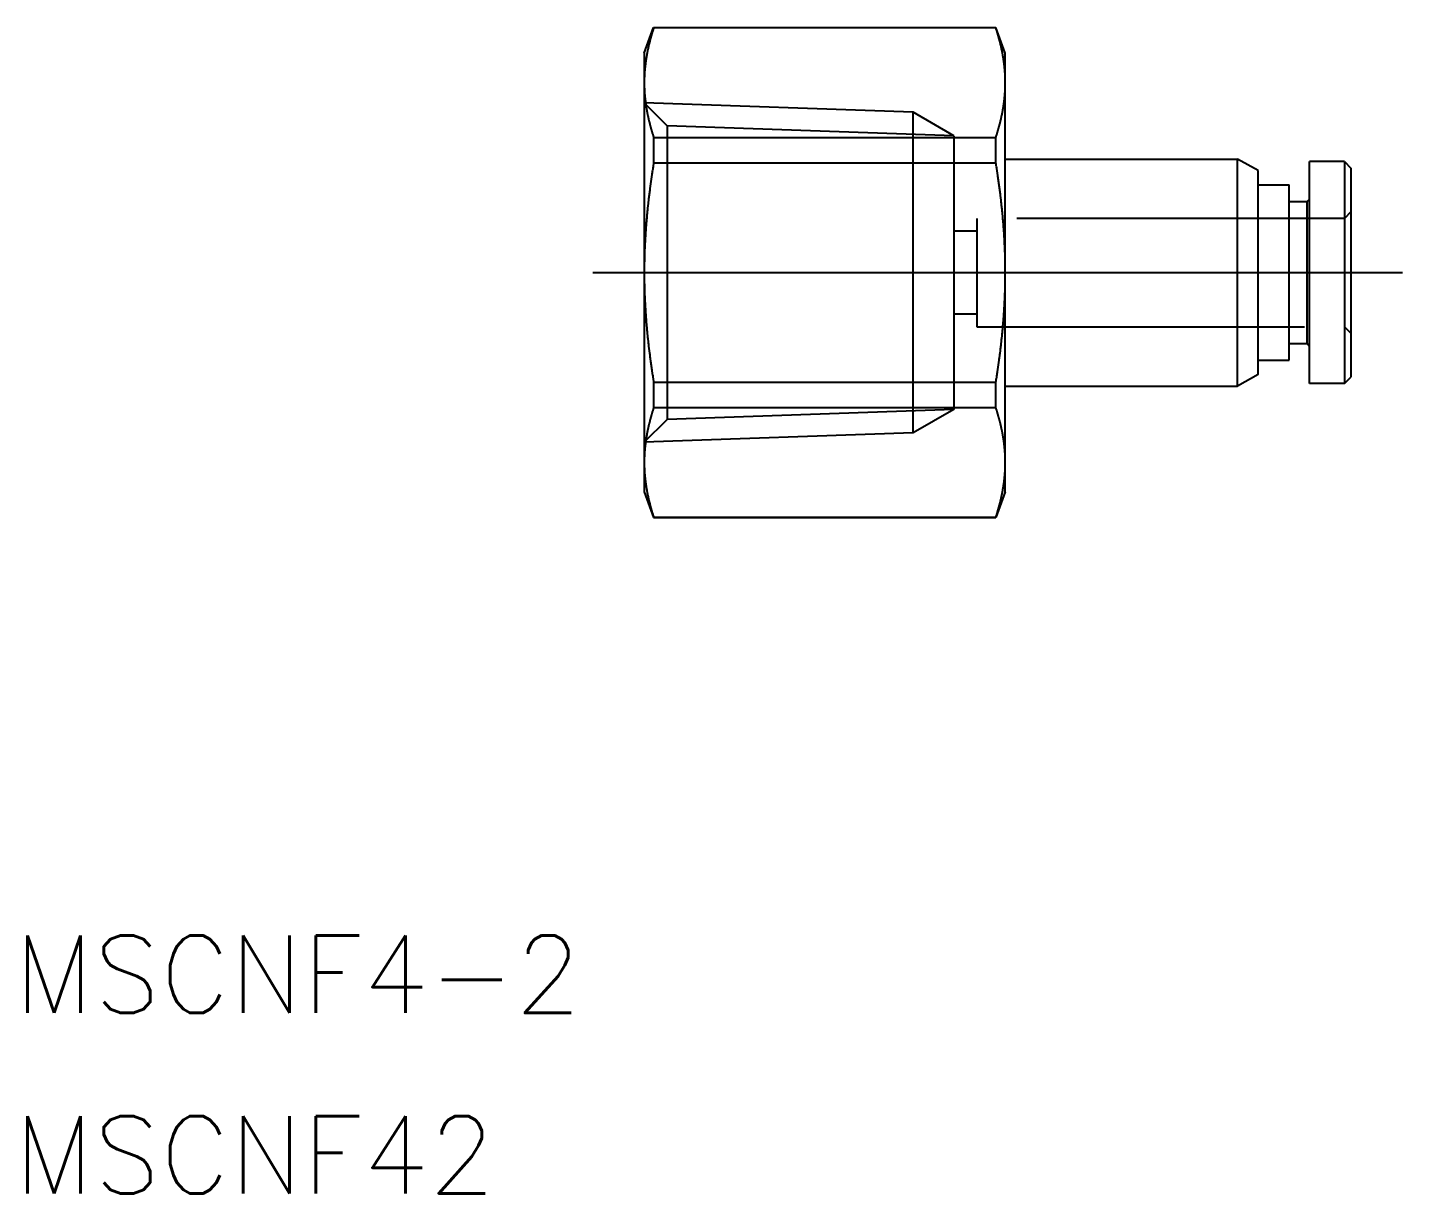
# Model space of a CAD drawing. Extents: x -75.3 to 10.5, y -35.7 to 11.5.
# Drawn here: x -75.3 to -22, y -35.7 to 9.5 of the extents above; entities that cross this region are included whole.
import ezdxf

# ---------------------------------------------------------------- set-up
doc = ezdxf.new("R2010")
doc.units = 0
doc.linetypes.add('CENTER', pattern=[50.8, 31.75, -6.35, 6.35, -6.35])
doc.linetypes.add('DASHED', pattern=[19.05, 12.7, -6.35])
doc.layers.get('0').update_dxf_attribs({"linetype": 'CONTINUOUS'})
doc.layers.add('CENTER', color=1, linetype='CENTER')
doc.styles.get("Standard").update_dxf_attribs({"font": 'txt.shx', "height": 3, "bigfont": 'bigfont.shx'})

msp = doc.modelspace()

# ---------------------------------------------------------------- linework, layer by layer
at = {"color": 7, "linetype": 'CONTINUOUS'}
for p, q in [((-51.405, 8.5), (-51.041, 9.5)), ((-51.041, 9.5), (-37.769, 9.5)), ((-51.041, 9.5), (-51.041, 9.483)), ((-37.769, 9.483), (-51.041, 9.483)), ((-37.769, 9.483), (-37.769, 9.5)), ((-37.405, 8.5), (-37.769, 9.5)), ((-51.405, 8.5), (-51.405, 7.361)), ((-37.405, 7.361), (-37.405, 8.5)), ((-51.405, 7.361), (-51.405, -7.361)), ((-37.405, 0), (-37.405, 7.361)), ((-51.041, 5.24), (-37.769, 5.24)), ((-51.041, 5.24), (-51.041, 4.243)), ((-37.769, 4.243), (-37.769, 5.24)), ((-37.405, 4.4), (-28.405, 4.4)), ((-28.405, -4.4), (-28.405, 4.4)), ((-27.605, 3.95), (-28.405, 4.4)), ((-25.605, -4.3), (-25.605, 4.3)), ((-24.255, 4.3), (-25.605, 4.3)), ((-24.255, 4.3), (-24.255, -4.3)), ((-24.255, 4.3), (-24.005, 4.05)), ((-37.769, 4.243), (-51.041, 4.243)), ((-27.605, -3.95), (-27.605, 3.95)), ((-24.005, 4.05), (-24.005, -4.05)), ((-27.605, 3.4), (-26.405, 3.4)), ((-26.405, -3.4), (-26.405, 3.4)), ((-26.405, 2.75), (-25.705, 2.75)), ((-25.705, 2.75), (-25.605, 2.85)), ((-25.705, -2.75), (-25.705, 2.75)), ((-37.405, -7.361), (-37.405, 0)), ((-26.405, -2.75), (-25.705, -2.75)), ((-25.705, -2.75), (-25.605, -2.85)), ((-27.605, -3.4), (-26.405, -3.4)), ((-51.041, -4.243), (-37.769, -4.243)), ((-51.041, -4.243), (-51.041, -5.24)), ((-37.769, -5.24), (-37.769, -4.243)), ((-27.605, -3.95), (-28.405, -4.4)), ((-24.255, -4.3), (-24.005, -4.05)), ((-37.405, -4.4), (-28.405, -4.4)), ((-24.255, -4.3), (-25.605, -4.3)), ((-37.769, -5.24), (-51.041, -5.24)), ((-51.405, -7.361), (-51.405, -8.5)), ((-37.405, -8.5), (-37.405, -7.361)), ((-51.405, -8.5), (-51.041, -9.5)), ((-37.405, -8.5), (-37.769, -9.5)), ((-51.041, -9.483), (-37.769, -9.483)), ((-51.041, -9.483), (-51.041, -9.5)), ((-51.041, -9.5), (-37.769, -9.5)), ((-37.769, -9.5), (-37.769, -9.483))]:
    msp.add_line(p, q, dxfattribs=at)
at = {"color": 3, "linetype": 'DASHED'}
for p, q in [((-40.983, 6.215), (-51.405, 6.579)), ((-50.518, 5.692), (-51.405, 6.579)), ((-39.405, 5.303), (-40.983, 6.215)), ((-40.983, -6.215), (-40.983, 6.215)), ((-39.405, 5.303), (-50.518, 5.692)), ((-50.518, 5.692), (-50.518, -5.692)), ((-39.405, 5.303), (-39.405, -5.303)), ((-24.005, 2.35), (-24.255, 2.1)), ((-38.505, 1.6), (-39.405, 1.6)), ((-24.255, 2.1), (-38.505, 2.1)), ((-38.505, 2.1), (-38.505, -2.1)), ((-39.405, -1.6), (-38.505, -1.6)), ((-38.505, -2.1), (-24.255, -2.1)), ((-24.255, -2.1), (-24.005, -2.35)), ((-39.405, -5.303), (-50.518, -5.692)), ((-39.405, -5.303), (-40.983, -6.215)), ((-51.405, -6.578), (-50.518, -5.692)), ((-40.983, -6.215), (-51.405, -6.578))]:
    msp.add_line(p, q, dxfattribs=at)
at = {"color": 7}
for points in [[(-51.041, 9.483, 0), (-51.049, 9.459, 0), (-51.056, 9.436, 0), (-51.064, 9.412, 0), (-51.071, 9.389, 0), (-51.078, 9.365, 0), (-51.086, 9.342, 0), (-51.093, 9.319, 0), (-51.1, 9.296, 0), (-51.107, 9.273, 0), (-51.114, 9.249, 0), (-51.12, 9.226, 0), (-51.127, 9.203, 0), (-51.134, 9.18, 0), (-51.14, 9.158, 0), (-51.147, 9.135, 0), (-51.153, 9.112, 0), (-51.159, 9.089, 0), (-51.166, 9.066, 0), (-51.172, 9.043, 0), (-51.178, 9.021, 0), (-51.184, 8.998, 0), (-51.19, 8.975, 0), (-51.195, 8.953, 0), (-51.201, 8.93, 0), (-51.207, 8.908, 0), (-51.212, 8.885, 0), (-51.218, 8.863, 0), (-51.223, 8.84, 0), (-51.228, 8.818, 0), (-51.234, 8.796, 0), (-51.239, 8.773, 0), (-51.244, 8.751, 0), (-51.249, 8.729, 0), (-51.254, 8.706, 0), (-51.259, 8.684, 0), (-51.264, 8.662, 0), (-51.268, 8.64, 0), (-51.273, 8.617, 0), (-51.278, 8.595, 0), (-51.282, 8.573, 0), (-51.286, 8.551, 0), (-51.291, 8.529, 0), (-51.295, 8.507, 0), (-51.299, 8.485, 0), (-51.303, 8.463, 0), (-51.307, 8.44, 0), (-51.311, 8.418, 0), (-51.315, 8.396, 0), (-51.319, 8.374, 0), (-51.322, 8.352, 0), (-51.326, 8.33, 0), (-51.329, 8.308, 0), (-51.333, 8.286, 0), (-51.336, 8.264, 0), (-51.339, 8.243, 0), (-51.343, 8.221, 0), (-51.346, 8.199, 0), (-51.349, 8.177, 0), (-51.352, 8.155, 0), (-51.355, 8.133, 0), (-51.357, 8.111, 0), (-51.36, 8.089, 0), (-51.363, 8.067, 0), (-51.365, 8.045, 0), (-51.368, 8.023, 0), (-51.37, 8.001, 0), (-51.373, 7.979, 0), (-51.375, 7.957, 0), (-51.377, 7.936, 0), (-51.379, 7.914, 0), (-51.381, 7.892, 0), (-51.383, 7.87, 0), (-51.385, 7.848, 0), (-51.387, 7.826, 0), (-51.389, 7.804, 0), (-51.39, 7.782, 0), (-51.392, 7.76, 0), (-51.393, 7.738, 0), (-51.395, 7.716, 0), (-51.396, 7.694, 0), (-51.397, 7.672, 0), (-51.398, 7.65, 0), (-51.399, 7.628, 0), (-51.4, 7.606, 0), (-51.401, 7.583, 0), (-51.402, 7.561, 0), (-51.403, 7.539, 0), (-51.403, 7.517, 0), (-51.404, 7.495, 0), (-51.404, 7.473, 0), (-51.404, 7.45, 0), (-51.405, 7.428, 0), (-51.405, 7.406, 0), (-51.405, 7.384, 0), (-51.405, 7.361, 0)], [(-37.405, 7.361, 0), (-37.405, 7.384, 0), (-37.405, 7.406, 0), (-37.406, 7.428, 0), (-37.406, 7.45, 0), (-37.406, 7.473, 0), (-37.407, 7.495, 0), (-37.407, 7.517, 0), (-37.408, 7.539, 0), (-37.409, 7.561, 0), (-37.409, 7.583, 0), (-37.41, 7.606, 0), (-37.411, 7.628, 0), (-37.412, 7.65, 0), (-37.413, 7.672, 0), (-37.415, 7.694, 0), (-37.416, 7.716, 0), (-37.417, 7.738, 0), (-37.419, 7.76, 0), (-37.42, 7.782, 0), (-37.422, 7.804, 0), (-37.424, 7.826, 0), (-37.425, 7.848, 0), (-37.427, 7.87, 0), (-37.429, 7.892, 0), (-37.431, 7.914, 0), (-37.433, 7.936, 0), (-37.435, 7.957, 0), (-37.438, 7.979, 0), (-37.44, 8.001, 0), (-37.443, 8.023, 0), (-37.445, 8.045, 0), (-37.448, 8.067, 0), (-37.45, 8.089, 0), (-37.453, 8.111, 0), (-37.456, 8.133, 0), (-37.459, 8.155, 0), (-37.462, 8.177, 0), (-37.465, 8.199, 0), (-37.468, 8.221, 0), (-37.471, 8.243, 0), (-37.474, 8.264, 0), (-37.478, 8.286, 0), (-37.481, 8.308, 0), (-37.485, 8.33, 0), (-37.488, 8.352, 0), (-37.492, 8.374, 0), (-37.496, 8.396, 0), (-37.499, 8.418, 0), (-37.503, 8.44, 0), (-37.507, 8.463, 0), (-37.511, 8.485, 0), (-37.516, 8.507, 0), (-37.52, 8.529, 0), (-37.524, 8.551, 0), (-37.529, 8.573, 0), (-37.533, 8.595, 0), (-37.538, 8.617, 0), (-37.542, 8.64, 0), (-37.547, 8.662, 0), (-37.552, 8.684, 0), (-37.556, 8.706, 0), (-37.561, 8.729, 0), (-37.566, 8.751, 0), (-37.572, 8.773, 0), (-37.577, 8.796, 0), (-37.582, 8.818, 0), (-37.587, 8.84, 0), (-37.593, 8.863, 0), (-37.598, 8.885, 0), (-37.604, 8.908, 0), (-37.609, 8.93, 0), (-37.615, 8.953, 0), (-37.621, 8.975, 0), (-37.627, 8.998, 0), (-37.633, 9.021, 0), (-37.639, 9.043, 0), (-37.645, 9.066, 0), (-37.651, 9.089, 0), (-37.657, 9.112, 0), (-37.664, 9.135, 0), (-37.67, 9.158, 0), (-37.677, 9.18, 0), (-37.683, 9.203, 0), (-37.69, 9.226, 0), (-37.697, 9.249, 0), (-37.704, 9.273, 0), (-37.711, 9.296, 0), (-37.718, 9.319, 0), (-37.725, 9.342, 0), (-37.732, 9.365, 0), (-37.739, 9.389, 0), (-37.747, 9.412, 0), (-37.754, 9.436, 0), (-37.762, 9.459, 0), (-37.769, 9.483, 0)], [(-51.405, 7.361, 0), (-51.405, 7.339, 0), (-51.405, 7.317, 0), (-51.405, 7.294, 0), (-51.404, 7.272, 0), (-51.404, 7.25, 0), (-51.404, 7.228, 0), (-51.403, 7.205, 0), (-51.403, 7.183, 0), (-51.402, 7.161, 0), (-51.401, 7.139, 0), (-51.4, 7.117, 0), (-51.399, 7.095, 0), (-51.398, 7.073, 0), (-51.397, 7.051, 0), (-51.396, 7.029, 0), (-51.395, 7.007, 0), (-51.393, 6.985, 0), (-51.392, 6.963, 0), (-51.39, 6.941, 0), (-51.389, 6.919, 0), (-51.387, 6.897, 0), (-51.385, 6.875, 0), (-51.383, 6.853, 0), (-51.381, 6.831, 0), (-51.379, 6.809, 0), (-51.377, 6.787, 0), (-51.375, 6.765, 0), (-51.373, 6.743, 0), (-51.37, 6.721, 0), (-51.368, 6.699, 0), (-51.365, 6.677, 0), (-51.363, 6.655, 0), (-51.36, 6.633, 0), (-51.357, 6.612, 0), (-51.355, 6.59, 0), (-51.352, 6.568, 0), (-51.349, 6.546, 0), (-51.346, 6.524, 0), (-51.343, 6.502, 0), (-51.339, 6.48, 0), (-51.336, 6.458, 0), (-51.333, 6.436, 0), (-51.329, 6.414, 0), (-51.326, 6.392, 0), (-51.322, 6.37, 0), (-51.319, 6.348, 0), (-51.315, 6.326, 0), (-51.311, 6.304, 0), (-51.307, 6.282, 0), (-51.303, 6.26, 0), (-51.299, 6.238, 0), (-51.295, 6.216, 0), (-51.291, 6.194, 0), (-51.286, 6.172, 0), (-51.282, 6.149, 0), (-51.278, 6.127, 0), (-51.273, 6.105, 0), (-51.268, 6.083, 0), (-51.264, 6.061, 0), (-51.259, 6.038, 0), (-51.254, 6.016, 0), (-51.249, 5.994, 0), (-51.244, 5.972, 0), (-51.239, 5.949, 0), (-51.234, 5.927, 0), (-51.228, 5.905, 0), (-51.223, 5.882, 0), (-51.218, 5.86, 0), (-51.212, 5.837, 0), (-51.207, 5.815, 0), (-51.201, 5.792, 0), (-51.195, 5.77, 0), (-51.19, 5.747, 0), (-51.184, 5.724, 0), (-51.178, 5.702, 0), (-51.172, 5.679, 0), (-51.166, 5.656, 0), (-51.159, 5.633, 0), (-51.153, 5.611, 0), (-51.147, 5.588, 0), (-51.14, 5.565, 0), (-51.134, 5.542, 0), (-51.127, 5.519, 0), (-51.12, 5.496, 0), (-51.114, 5.473, 0), (-51.107, 5.45, 0), (-51.1, 5.427, 0), (-51.093, 5.404, 0), (-51.086, 5.38, 0), (-51.078, 5.357, 0), (-51.071, 5.334, 0), (-51.064, 5.31, 0), (-51.056, 5.287, 0), (-51.049, 5.263, 0), (-51.041, 5.24, 0)], [(-37.769, 5.24, 0), (-37.762, 5.263, 0), (-37.754, 5.287, 0), (-37.747, 5.31, 0), (-37.739, 5.334, 0), (-37.732, 5.357, 0), (-37.725, 5.38, 0), (-37.718, 5.404, 0), (-37.711, 5.427, 0), (-37.704, 5.45, 0), (-37.697, 5.473, 0), (-37.69, 5.496, 0), (-37.683, 5.519, 0), (-37.677, 5.542, 0), (-37.67, 5.565, 0), (-37.664, 5.588, 0), (-37.657, 5.611, 0), (-37.651, 5.633, 0), (-37.645, 5.656, 0), (-37.639, 5.679, 0), (-37.633, 5.702, 0), (-37.627, 5.724, 0), (-37.621, 5.747, 0), (-37.615, 5.77, 0), (-37.609, 5.792, 0), (-37.604, 5.815, 0), (-37.598, 5.837, 0), (-37.593, 5.86, 0), (-37.587, 5.882, 0), (-37.582, 5.905, 0), (-37.577, 5.927, 0), (-37.572, 5.949, 0), (-37.566, 5.972, 0), (-37.561, 5.994, 0), (-37.556, 6.016, 0), (-37.552, 6.038, 0), (-37.547, 6.061, 0), (-37.542, 6.083, 0), (-37.538, 6.105, 0), (-37.533, 6.127, 0), (-37.529, 6.149, 0), (-37.524, 6.172, 0), (-37.52, 6.194, 0), (-37.516, 6.216, 0), (-37.511, 6.238, 0), (-37.507, 6.26, 0), (-37.503, 6.282, 0), (-37.499, 6.304, 0), (-37.496, 6.326, 0), (-37.492, 6.348, 0), (-37.488, 6.37, 0), (-37.485, 6.392, 0), (-37.481, 6.414, 0), (-37.478, 6.436, 0), (-37.474, 6.458, 0), (-37.471, 6.48, 0), (-37.468, 6.502, 0), (-37.465, 6.524, 0), (-37.462, 6.546, 0), (-37.459, 6.568, 0), (-37.456, 6.59, 0), (-37.453, 6.612, 0), (-37.45, 6.633, 0), (-37.448, 6.655, 0), (-37.445, 6.677, 0), (-37.443, 6.699, 0), (-37.44, 6.721, 0), (-37.438, 6.743, 0), (-37.435, 6.765, 0), (-37.433, 6.787, 0), (-37.431, 6.809, 0), (-37.429, 6.831, 0), (-37.427, 6.853, 0), (-37.425, 6.875, 0), (-37.424, 6.897, 0), (-37.422, 6.919, 0), (-37.42, 6.941, 0), (-37.419, 6.963, 0), (-37.417, 6.985, 0), (-37.416, 7.007, 0), (-37.415, 7.029, 0), (-37.413, 7.051, 0), (-37.412, 7.073, 0), (-37.411, 7.095, 0), (-37.41, 7.117, 0), (-37.409, 7.139, 0), (-37.409, 7.161, 0), (-37.408, 7.183, 0), (-37.407, 7.205, 0), (-37.407, 7.228, 0), (-37.406, 7.25, 0), (-37.406, 7.272, 0), (-37.406, 7.294, 0), (-37.405, 7.317, 0), (-37.405, 7.339, 0), (-37.405, 7.361, 0)], [(-51.041, 4.243, 0), (-51.049, 4.196, 0), (-51.056, 4.149, 0), (-51.064, 4.102, 0), (-51.071, 4.055, 0), (-51.078, 4.008, 0), (-51.086, 3.962, 0), (-51.093, 3.915, 0), (-51.1, 3.869, 0), (-51.107, 3.823, 0), (-51.114, 3.777, 0), (-51.12, 3.73, 0), (-51.127, 3.684, 0), (-51.134, 3.638, 0), (-51.14, 3.593, 0), (-51.147, 3.547, 0), (-51.153, 3.501, 0), (-51.159, 3.456, 0), (-51.166, 3.41, 0), (-51.172, 3.364, 0), (-51.178, 3.319, 0), (-51.184, 3.274, 0), (-51.19, 3.228, 0), (-51.195, 3.183, 0), (-51.201, 3.138, 0), (-51.207, 3.093, 0), (-51.212, 3.048, 0), (-51.218, 3.003, 0), (-51.223, 2.958, 0), (-51.228, 2.913, 0), (-51.234, 2.869, 0), (-51.239, 2.824, 0), (-51.244, 2.779, 0), (-51.249, 2.735, 0), (-51.254, 2.69, 0), (-51.259, 2.646, 0), (-51.264, 2.601, 0), (-51.268, 2.557, 0), (-51.273, 2.512, 0), (-51.278, 2.468, 0), (-51.282, 2.424, 0), (-51.286, 2.379, 0), (-51.291, 2.335, 0), (-51.295, 2.291, 0), (-51.299, 2.247, 0), (-51.303, 2.203, 0), (-51.307, 2.158, 0), (-51.311, 2.114, 0), (-51.315, 2.07, 0), (-51.319, 2.026, 0), (-51.322, 1.982, 0), (-51.326, 1.938, 0), (-51.329, 1.894, 0), (-51.333, 1.85, 0), (-51.336, 1.807, 0), (-51.339, 1.763, 0), (-51.343, 1.719, 0), (-51.346, 1.675, 0), (-51.349, 1.631, 0), (-51.352, 1.587, 0), (-51.355, 1.543, 0), (-51.357, 1.499, 0), (-51.36, 1.456, 0), (-51.363, 1.412, 0), (-51.365, 1.368, 0), (-51.368, 1.324, 0), (-51.37, 1.28, 0), (-51.373, 1.236, 0), (-51.375, 1.193, 0), (-51.377, 1.149, 0), (-51.379, 1.105, 0), (-51.381, 1.061, 0), (-51.383, 1.017, 0), (-51.385, 0.973, 0), (-51.387, 0.929, 0), (-51.389, 0.885, 0), (-51.39, 0.841, 0), (-51.392, 0.797, 0), (-51.393, 0.753, 0), (-51.395, 0.709, 0), (-51.396, 0.665, 0), (-51.397, 0.621, 0), (-51.398, 0.577, 0), (-51.399, 0.533, 0), (-51.4, 0.489, 0), (-51.401, 0.445, 0), (-51.402, 0.4, 0), (-51.403, 0.356, 0), (-51.403, 0.312, 0), (-51.404, 0.267, 0), (-51.404, 0.223, 0), (-51.404, 0.178, 0), (-51.405, 0.134, 0), (-51.405, 0.089, 0), (-51.405, 0.045, 0), (-51.405, 0, 0)], [(-37.405, 0, 0), (-37.405, 0.045, 0), (-37.405, 0.089, 0), (-37.406, 0.134, 0), (-37.406, 0.178, 0), (-37.406, 0.223, 0), (-37.407, 0.267, 0), (-37.407, 0.312, 0), (-37.408, 0.356, 0), (-37.409, 0.4, 0), (-37.409, 0.445, 0), (-37.41, 0.489, 0), (-37.411, 0.533, 0), (-37.412, 0.577, 0), (-37.413, 0.621, 0), (-37.415, 0.665, 0), (-37.416, 0.709, 0), (-37.417, 0.753, 0), (-37.419, 0.797, 0), (-37.42, 0.841, 0), (-37.422, 0.885, 0), (-37.424, 0.929, 0), (-37.425, 0.973, 0), (-37.427, 1.017, 0), (-37.429, 1.061, 0), (-37.431, 1.105, 0), (-37.433, 1.149, 0), (-37.435, 1.193, 0), (-37.438, 1.236, 0), (-37.44, 1.28, 0), (-37.443, 1.324, 0), (-37.445, 1.368, 0), (-37.448, 1.412, 0), (-37.45, 1.456, 0), (-37.453, 1.499, 0), (-37.456, 1.543, 0), (-37.459, 1.587, 0), (-37.462, 1.631, 0), (-37.465, 1.675, 0), (-37.468, 1.719, 0), (-37.471, 1.763, 0), (-37.474, 1.807, 0), (-37.478, 1.85, 0), (-37.481, 1.894, 0), (-37.485, 1.938, 0), (-37.488, 1.982, 0), (-37.492, 2.026, 0), (-37.496, 2.07, 0), (-37.499, 2.114, 0), (-37.503, 2.158, 0), (-37.507, 2.203, 0), (-37.511, 2.247, 0), (-37.516, 2.291, 0), (-37.52, 2.335, 0), (-37.524, 2.379, 0), (-37.529, 2.424, 0), (-37.533, 2.468, 0), (-37.538, 2.512, 0), (-37.542, 2.557, 0), (-37.547, 2.601, 0), (-37.552, 2.646, 0), (-37.556, 2.69, 0), (-37.561, 2.735, 0), (-37.566, 2.779, 0), (-37.572, 2.824, 0), (-37.577, 2.869, 0), (-37.582, 2.913, 0), (-37.587, 2.958, 0), (-37.593, 3.003, 0), (-37.598, 3.048, 0), (-37.604, 3.093, 0), (-37.609, 3.138, 0), (-37.615, 3.183, 0), (-37.621, 3.228, 0), (-37.627, 3.274, 0), (-37.633, 3.319, 0), (-37.639, 3.364, 0), (-37.645, 3.41, 0), (-37.651, 3.456, 0), (-37.657, 3.501, 0), (-37.664, 3.547, 0), (-37.67, 3.593, 0), (-37.677, 3.638, 0), (-37.683, 3.684, 0), (-37.69, 3.73, 0), (-37.697, 3.777, 0), (-37.704, 3.823, 0), (-37.711, 3.869, 0), (-37.718, 3.915, 0), (-37.725, 3.962, 0), (-37.732, 4.008, 0), (-37.739, 4.055, 0), (-37.747, 4.102, 0), (-37.754, 4.149, 0), (-37.762, 4.196, 0), (-37.769, 4.243, 0)], [(-51.405, 0, 0), (-51.405, -0.045, 0), (-51.405, -0.089, 0), (-51.405, -0.134, 0), (-51.404, -0.178, 0), (-51.404, -0.223, 0), (-51.404, -0.267, 0), (-51.403, -0.312, 0), (-51.403, -0.356, 0), (-51.402, -0.4, 0), (-51.401, -0.445, 0), (-51.4, -0.489, 0), (-51.399, -0.533, 0), (-51.398, -0.577, 0), (-51.397, -0.621, 0), (-51.396, -0.665, 0), (-51.395, -0.709, 0), (-51.393, -0.753, 0), (-51.392, -0.797, 0), (-51.39, -0.841, 0), (-51.389, -0.885, 0), (-51.387, -0.929, 0), (-51.385, -0.973, 0), (-51.383, -1.017, 0), (-51.381, -1.061, 0), (-51.379, -1.105, 0), (-51.377, -1.149, 0), (-51.375, -1.193, 0), (-51.373, -1.236, 0), (-51.37, -1.28, 0), (-51.368, -1.324, 0), (-51.365, -1.368, 0), (-51.363, -1.412, 0), (-51.36, -1.456, 0), (-51.357, -1.499, 0), (-51.355, -1.543, 0), (-51.352, -1.587, 0), (-51.349, -1.631, 0), (-51.346, -1.675, 0), (-51.343, -1.719, 0), (-51.339, -1.763, 0), (-51.336, -1.807, 0), (-51.333, -1.85, 0), (-51.329, -1.894, 0), (-51.326, -1.938, 0), (-51.322, -1.982, 0), (-51.319, -2.026, 0), (-51.315, -2.07, 0), (-51.311, -2.114, 0), (-51.307, -2.158, 0), (-51.303, -2.203, 0), (-51.299, -2.247, 0), (-51.295, -2.291, 0), (-51.291, -2.335, 0), (-51.286, -2.379, 0), (-51.282, -2.424, 0), (-51.278, -2.468, 0), (-51.273, -2.512, 0), (-51.268, -2.557, 0), (-51.264, -2.601, 0), (-51.259, -2.646, 0), (-51.254, -2.69, 0), (-51.249, -2.735, 0), (-51.244, -2.779, 0), (-51.239, -2.824, 0), (-51.234, -2.869, 0), (-51.228, -2.913, 0), (-51.223, -2.958, 0), (-51.218, -3.003, 0), (-51.212, -3.048, 0), (-51.207, -3.093, 0), (-51.201, -3.138, 0), (-51.195, -3.183, 0), (-51.19, -3.228, 0), (-51.184, -3.274, 0), (-51.178, -3.319, 0), (-51.172, -3.364, 0), (-51.166, -3.41, 0), (-51.159, -3.456, 0), (-51.153, -3.501, 0), (-51.147, -3.547, 0), (-51.14, -3.593, 0), (-51.134, -3.638, 0), (-51.127, -3.684, 0), (-51.12, -3.73, 0), (-51.114, -3.777, 0), (-51.107, -3.823, 0), (-51.1, -3.869, 0), (-51.093, -3.915, 0), (-51.086, -3.962, 0), (-51.078, -4.008, 0), (-51.071, -4.055, 0), (-51.064, -4.102, 0), (-51.056, -4.149, 0), (-51.049, -4.196, 0), (-51.041, -4.243, 0)], [(-37.769, -4.243, 0), (-37.762, -4.196, 0), (-37.754, -4.149, 0), (-37.747, -4.102, 0), (-37.739, -4.055, 0), (-37.732, -4.008, 0), (-37.725, -3.962, 0), (-37.718, -3.915, 0), (-37.711, -3.869, 0), (-37.704, -3.823, 0), (-37.697, -3.777, 0), (-37.69, -3.73, 0), (-37.683, -3.684, 0), (-37.677, -3.638, 0), (-37.67, -3.593, 0), (-37.664, -3.547, 0), (-37.657, -3.501, 0), (-37.651, -3.456, 0), (-37.645, -3.41, 0), (-37.639, -3.364, 0), (-37.633, -3.319, 0), (-37.627, -3.274, 0), (-37.621, -3.228, 0), (-37.615, -3.183, 0), (-37.609, -3.138, 0), (-37.604, -3.093, 0), (-37.598, -3.048, 0), (-37.593, -3.003, 0), (-37.587, -2.958, 0), (-37.582, -2.913, 0), (-37.577, -2.869, 0), (-37.572, -2.824, 0), (-37.566, -2.779, 0), (-37.561, -2.735, 0), (-37.556, -2.69, 0), (-37.552, -2.646, 0), (-37.547, -2.601, 0), (-37.542, -2.557, 0), (-37.538, -2.512, 0), (-37.533, -2.468, 0), (-37.529, -2.424, 0), (-37.524, -2.379, 0), (-37.52, -2.335, 0), (-37.516, -2.291, 0), (-37.511, -2.247, 0), (-37.507, -2.203, 0), (-37.503, -2.158, 0), (-37.499, -2.114, 0), (-37.496, -2.07, 0), (-37.492, -2.026, 0), (-37.488, -1.982, 0), (-37.485, -1.938, 0), (-37.481, -1.894, 0), (-37.478, -1.85, 0), (-37.474, -1.807, 0), (-37.471, -1.763, 0), (-37.468, -1.719, 0), (-37.465, -1.675, 0), (-37.462, -1.631, 0), (-37.459, -1.587, 0), (-37.456, -1.543, 0), (-37.453, -1.499, 0), (-37.45, -1.456, 0), (-37.448, -1.412, 0), (-37.445, -1.368, 0), (-37.443, -1.324, 0), (-37.44, -1.28, 0), (-37.438, -1.236, 0), (-37.435, -1.193, 0), (-37.433, -1.149, 0), (-37.431, -1.105, 0), (-37.429, -1.061, 0), (-37.427, -1.017, 0), (-37.425, -0.973, 0), (-37.424, -0.929, 0), (-37.422, -0.885, 0), (-37.42, -0.841, 0), (-37.419, -0.797, 0), (-37.417, -0.753, 0), (-37.416, -0.709, 0), (-37.415, -0.665, 0), (-37.413, -0.621, 0), (-37.412, -0.577, 0), (-37.411, -0.533, 0), (-37.41, -0.489, 0), (-37.409, -0.445, 0), (-37.409, -0.4, 0), (-37.408, -0.356, 0), (-37.407, -0.312, 0), (-37.407, -0.267, 0), (-37.406, -0.223, 0), (-37.406, -0.178, 0), (-37.406, -0.134, 0), (-37.405, -0.089, 0), (-37.405, -0.045, 0), (-37.405, 0, 0)], [(-51.041, -5.24, 0), (-51.049, -5.263, 0), (-51.056, -5.287, 0), (-51.064, -5.31, 0), (-51.071, -5.334, 0), (-51.078, -5.357, 0), (-51.086, -5.38, 0), (-51.093, -5.404, 0), (-51.1, -5.427, 0), (-51.107, -5.45, 0), (-51.114, -5.473, 0), (-51.12, -5.496, 0), (-51.127, -5.519, 0), (-51.134, -5.542, 0), (-51.14, -5.565, 0), (-51.147, -5.588, 0), (-51.153, -5.611, 0), (-51.159, -5.633, 0), (-51.166, -5.656, 0), (-51.172, -5.679, 0), (-51.178, -5.702, 0), (-51.184, -5.724, 0), (-51.19, -5.747, 0), (-51.195, -5.77, 0), (-51.201, -5.792, 0), (-51.207, -5.815, 0), (-51.212, -5.837, 0), (-51.218, -5.86, 0), (-51.223, -5.882, 0), (-51.228, -5.905, 0), (-51.234, -5.927, 0), (-51.239, -5.949, 0), (-51.244, -5.972, 0), (-51.249, -5.994, 0), (-51.254, -6.016, 0), (-51.259, -6.038, 0), (-51.264, -6.061, 0), (-51.268, -6.083, 0), (-51.273, -6.105, 0), (-51.278, -6.127, 0), (-51.282, -6.149, 0), (-51.286, -6.172, 0), (-51.291, -6.194, 0), (-51.295, -6.216, 0), (-51.299, -6.238, 0), (-51.303, -6.26, 0), (-51.307, -6.282, 0), (-51.311, -6.304, 0), (-51.315, -6.326, 0), (-51.319, -6.348, 0), (-51.322, -6.37, 0), (-51.326, -6.392, 0), (-51.329, -6.414, 0), (-51.333, -6.436, 0), (-51.336, -6.458, 0), (-51.339, -6.48, 0), (-51.343, -6.502, 0), (-51.346, -6.524, 0), (-51.349, -6.546, 0), (-51.352, -6.568, 0), (-51.355, -6.59, 0), (-51.357, -6.612, 0), (-51.36, -6.633, 0), (-51.363, -6.655, 0), (-51.365, -6.677, 0), (-51.368, -6.699, 0), (-51.37, -6.721, 0), (-51.373, -6.743, 0), (-51.375, -6.765, 0), (-51.377, -6.787, 0), (-51.379, -6.809, 0), (-51.381, -6.831, 0), (-51.383, -6.853, 0), (-51.385, -6.875, 0), (-51.387, -6.897, 0), (-51.389, -6.919, 0), (-51.39, -6.941, 0), (-51.392, -6.963, 0), (-51.393, -6.985, 0), (-51.395, -7.007, 0), (-51.396, -7.029, 0), (-51.397, -7.051, 0), (-51.398, -7.073, 0), (-51.399, -7.095, 0), (-51.4, -7.117, 0), (-51.401, -7.139, 0), (-51.402, -7.161, 0), (-51.403, -7.183, 0), (-51.403, -7.205, 0), (-51.404, -7.228, 0), (-51.404, -7.25, 0), (-51.404, -7.272, 0), (-51.405, -7.294, 0), (-51.405, -7.317, 0), (-51.405, -7.339, 0), (-51.405, -7.361, 0)], [(-37.405, -7.361, 0), (-37.405, -7.339, 0), (-37.405, -7.317, 0), (-37.406, -7.294, 0), (-37.406, -7.272, 0), (-37.406, -7.25, 0), (-37.407, -7.228, 0), (-37.407, -7.205, 0), (-37.408, -7.183, 0), (-37.409, -7.161, 0), (-37.409, -7.139, 0), (-37.41, -7.117, 0), (-37.411, -7.095, 0), (-37.412, -7.073, 0), (-37.413, -7.051, 0), (-37.415, -7.029, 0), (-37.416, -7.007, 0), (-37.417, -6.985, 0), (-37.419, -6.963, 0), (-37.42, -6.941, 0), (-37.422, -6.919, 0), (-37.424, -6.897, 0), (-37.425, -6.875, 0), (-37.427, -6.853, 0), (-37.429, -6.831, 0), (-37.431, -6.809, 0), (-37.433, -6.787, 0), (-37.435, -6.765, 0), (-37.438, -6.743, 0), (-37.44, -6.721, 0), (-37.443, -6.699, 0), (-37.445, -6.677, 0), (-37.448, -6.655, 0), (-37.45, -6.633, 0), (-37.453, -6.612, 0), (-37.456, -6.59, 0), (-37.459, -6.568, 0), (-37.462, -6.546, 0), (-37.465, -6.524, 0), (-37.468, -6.502, 0), (-37.471, -6.48, 0), (-37.474, -6.458, 0), (-37.478, -6.436, 0), (-37.481, -6.414, 0), (-37.485, -6.392, 0), (-37.488, -6.37, 0), (-37.492, -6.348, 0), (-37.496, -6.326, 0), (-37.499, -6.304, 0), (-37.503, -6.282, 0), (-37.507, -6.26, 0), (-37.511, -6.238, 0), (-37.516, -6.216, 0), (-37.52, -6.194, 0), (-37.524, -6.172, 0), (-37.529, -6.149, 0), (-37.533, -6.127, 0), (-37.538, -6.105, 0), (-37.542, -6.083, 0), (-37.547, -6.061, 0), (-37.552, -6.038, 0), (-37.556, -6.016, 0), (-37.561, -5.994, 0), (-37.566, -5.972, 0), (-37.572, -5.949, 0), (-37.577, -5.927, 0), (-37.582, -5.905, 0), (-37.587, -5.882, 0), (-37.593, -5.86, 0), (-37.598, -5.837, 0), (-37.604, -5.815, 0), (-37.609, -5.792, 0), (-37.615, -5.77, 0), (-37.621, -5.747, 0), (-37.627, -5.724, 0), (-37.633, -5.702, 0), (-37.639, -5.679, 0), (-37.645, -5.656, 0), (-37.651, -5.633, 0), (-37.657, -5.611, 0), (-37.664, -5.588, 0), (-37.67, -5.565, 0), (-37.677, -5.542, 0), (-37.683, -5.519, 0), (-37.69, -5.496, 0), (-37.697, -5.473, 0), (-37.704, -5.45, 0), (-37.711, -5.427, 0), (-37.718, -5.404, 0), (-37.725, -5.38, 0), (-37.732, -5.357, 0), (-37.739, -5.334, 0), (-37.747, -5.31, 0), (-37.754, -5.287, 0), (-37.762, -5.263, 0), (-37.769, -5.24, 0)], [(-51.405, -7.361, 0), (-51.405, -7.384, 0), (-51.405, -7.406, 0), (-51.405, -7.428, 0), (-51.404, -7.45, 0), (-51.404, -7.473, 0), (-51.404, -7.495, 0), (-51.403, -7.517, 0), (-51.403, -7.539, 0), (-51.402, -7.561, 0), (-51.401, -7.583, 0), (-51.4, -7.606, 0), (-51.399, -7.628, 0), (-51.398, -7.65, 0), (-51.397, -7.672, 0), (-51.396, -7.694, 0), (-51.395, -7.716, 0), (-51.393, -7.738, 0), (-51.392, -7.76, 0), (-51.39, -7.782, 0), (-51.389, -7.804, 0), (-51.387, -7.826, 0), (-51.385, -7.848, 0), (-51.383, -7.87, 0), (-51.381, -7.892, 0), (-51.379, -7.914, 0), (-51.377, -7.936, 0), (-51.375, -7.957, 0), (-51.373, -7.979, 0), (-51.37, -8.001, 0), (-51.368, -8.023, 0), (-51.365, -8.045, 0), (-51.363, -8.067, 0), (-51.36, -8.089, 0), (-51.357, -8.111, 0), (-51.355, -8.133, 0), (-51.352, -8.155, 0), (-51.349, -8.177, 0), (-51.346, -8.199, 0), (-51.343, -8.221, 0), (-51.339, -8.243, 0), (-51.336, -8.264, 0), (-51.333, -8.286, 0), (-51.329, -8.308, 0), (-51.326, -8.33, 0), (-51.322, -8.352, 0), (-51.319, -8.374, 0), (-51.315, -8.396, 0), (-51.311, -8.418, 0), (-51.307, -8.44, 0), (-51.303, -8.463, 0), (-51.299, -8.485, 0), (-51.295, -8.507, 0), (-51.291, -8.529, 0), (-51.286, -8.551, 0), (-51.282, -8.573, 0), (-51.278, -8.595, 0), (-51.273, -8.617, 0), (-51.268, -8.64, 0), (-51.264, -8.662, 0), (-51.259, -8.684, 0), (-51.254, -8.706, 0), (-51.249, -8.729, 0), (-51.244, -8.751, 0), (-51.239, -8.773, 0), (-51.234, -8.796, 0), (-51.228, -8.818, 0), (-51.223, -8.84, 0), (-51.218, -8.863, 0), (-51.212, -8.885, 0), (-51.207, -8.908, 0), (-51.201, -8.93, 0), (-51.195, -8.953, 0), (-51.19, -8.975, 0), (-51.184, -8.998, 0), (-51.178, -9.021, 0), (-51.172, -9.043, 0), (-51.166, -9.066, 0), (-51.159, -9.089, 0), (-51.153, -9.112, 0), (-51.147, -9.135, 0), (-51.14, -9.158, 0), (-51.134, -9.18, 0), (-51.127, -9.203, 0), (-51.12, -9.226, 0), (-51.114, -9.249, 0), (-51.107, -9.273, 0), (-51.1, -9.296, 0), (-51.093, -9.319, 0), (-51.086, -9.342, 0), (-51.078, -9.365, 0), (-51.071, -9.389, 0), (-51.064, -9.412, 0), (-51.056, -9.436, 0), (-51.049, -9.459, 0), (-51.041, -9.483, 0)], [(-37.769, -9.483, 0), (-37.762, -9.459, 0), (-37.754, -9.436, 0), (-37.747, -9.412, 0), (-37.739, -9.389, 0), (-37.732, -9.365, 0), (-37.725, -9.342, 0), (-37.718, -9.319, 0), (-37.711, -9.296, 0), (-37.704, -9.273, 0), (-37.697, -9.249, 0), (-37.69, -9.226, 0), (-37.683, -9.203, 0), (-37.677, -9.18, 0), (-37.67, -9.158, 0), (-37.664, -9.135, 0), (-37.657, -9.112, 0), (-37.651, -9.089, 0), (-37.645, -9.066, 0), (-37.639, -9.043, 0), (-37.633, -9.021, 0), (-37.627, -8.998, 0), (-37.621, -8.975, 0), (-37.615, -8.953, 0), (-37.609, -8.93, 0), (-37.604, -8.908, 0), (-37.598, -8.885, 0), (-37.593, -8.863, 0), (-37.587, -8.84, 0), (-37.582, -8.818, 0), (-37.577, -8.796, 0), (-37.572, -8.773, 0), (-37.566, -8.751, 0), (-37.561, -8.729, 0), (-37.556, -8.706, 0), (-37.552, -8.684, 0), (-37.547, -8.662, 0), (-37.542, -8.64, 0), (-37.538, -8.617, 0), (-37.533, -8.595, 0), (-37.529, -8.573, 0), (-37.524, -8.551, 0), (-37.52, -8.529, 0), (-37.516, -8.507, 0), (-37.511, -8.485, 0), (-37.507, -8.463, 0), (-37.503, -8.44, 0), (-37.499, -8.418, 0), (-37.496, -8.396, 0), (-37.492, -8.374, 0), (-37.488, -8.352, 0), (-37.485, -8.33, 0), (-37.481, -8.308, 0), (-37.478, -8.286, 0), (-37.474, -8.264, 0), (-37.471, -8.243, 0), (-37.468, -8.221, 0), (-37.465, -8.199, 0), (-37.462, -8.177, 0), (-37.459, -8.155, 0), (-37.456, -8.133, 0), (-37.453, -8.111, 0), (-37.45, -8.089, 0), (-37.448, -8.067, 0), (-37.445, -8.045, 0), (-37.443, -8.023, 0), (-37.44, -8.001, 0), (-37.438, -7.979, 0), (-37.435, -7.957, 0), (-37.433, -7.936, 0), (-37.431, -7.914, 0), (-37.429, -7.892, 0), (-37.427, -7.87, 0), (-37.425, -7.848, 0), (-37.424, -7.826, 0), (-37.422, -7.804, 0), (-37.42, -7.782, 0), (-37.419, -7.76, 0), (-37.417, -7.738, 0), (-37.416, -7.716, 0), (-37.415, -7.694, 0), (-37.413, -7.672, 0), (-37.412, -7.65, 0), (-37.411, -7.628, 0), (-37.41, -7.606, 0), (-37.409, -7.583, 0), (-37.409, -7.561, 0), (-37.408, -7.539, 0), (-37.407, -7.517, 0), (-37.407, -7.495, 0), (-37.406, -7.473, 0), (-37.406, -7.45, 0), (-37.406, -7.428, 0), (-37.405, -7.406, 0), (-37.405, -7.384, 0), (-37.405, -7.361, 0)]]:
    msp.add_polyline3d(points, dxfattribs=at)
at = {"layer": 'CENTER', "color": 1, "linetype": 'CENTER'}
msp.add_line((-53.405, 0), (-22.005, 0), dxfattribs=at)

# ---------------------------------------------------------------- texts
at = {"color": 7, "linetype": 'CONTINUOUS'}
for s, p in [('MSCNF4-2', (-75.833, -28.702)), ('MSCNF42', (-75.833, -35.702))]:
    msp.add_text(s, height=3, dxfattribs=at).set_placement(p)

doc.saveas('drawing.dxf')
